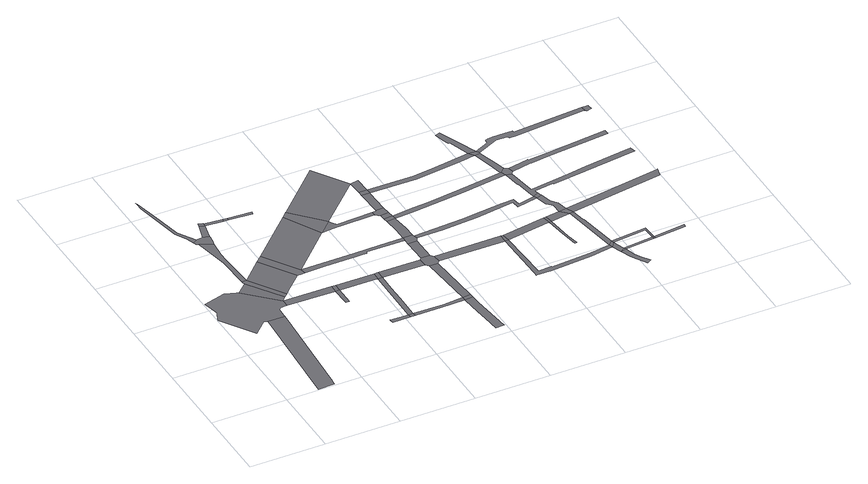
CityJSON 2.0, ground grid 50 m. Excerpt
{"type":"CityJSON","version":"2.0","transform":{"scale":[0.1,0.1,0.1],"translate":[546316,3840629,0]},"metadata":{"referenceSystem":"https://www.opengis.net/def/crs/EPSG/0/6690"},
"CityObjects":{
"road1":{"type":"Road","attributes":{"RoadStructureAttribute.sectionType":"1"},"geometry":[{"type":"MultiSurface","lod":"1","boundaries":[[[0,1,2,3,4,5]]]}]},
"road2":{"type":"Road","geometry":[{"type":"MultiSurface","lod":"1","boundaries":[[[6,7,8,9,10,11,12,13,14,15,0,5,16,17,18,19,20,21]]]}]},
"road3":{"type":"Road","geometry":[{"type":"MultiSurface","lod":"1","boundaries":[[[22,23,21,20,24,25]]]}]},
"road4":{"type":"Road","geometry":[{"type":"MultiSurface","lod":"1","boundaries":[[[26,27,28,22,25,29,30]]]}]},
"road5":{"type":"Road","attributes":{"RoadStructureAttribute.sectionType":"1"},"geometry":[{"type":"MultiSurface","lod":"1","boundaries":[[[31,32,33,34,35,36,27,26,37,38,39,40,41,42,43,44]]]}]},
"road6":{"type":"Road","attributes":{"RoadStructureAttribute.sectionType":"1"},"geometry":[{"type":"MultiSurface","lod":"1","boundaries":[[[45,46,47,48,49,50,51,52,53,54,55]]]}]},
"road7":{"type":"Road","geometry":[{"type":"MultiSurface","lod":"1","boundaries":[[[56,55,54,57,58,59,31,44,60,61,62]]]}]},
"road8":{"type":"Road","attributes":{"RoadStructureAttribute.sectionType":"1"},"geometry":[{"type":"MultiSurface","lod":"1","boundaries":[[[63,64,26,30,65,66]]]}]},
"road9":{"type":"Road","attributes":{"RoadStructureAttribute.sectionType":"1"},"geometry":[{"type":"MultiSurface","lod":"1","boundaries":[[[67,68,56,62,69]]]}]},
"road10":{"type":"Road","attributes":{"RoadStructureAttribute.sectionType":"1"},"geometry":[{"type":"MultiSurface","lod":"1","boundaries":[[[20,19,70,71]]]}]},
"road11":{"type":"Road","geometry":[{"type":"MultiSurface","lod":"1","boundaries":[[[72,67,69,73,74]]]}]},
"road12":{"type":"Road","geometry":[{"type":"MultiSurface","lod":"1","boundaries":[[[75,63,66,76,77,78]]]}]},
"road13":{"type":"Road","attributes":{"RoadStructureAttribute.sectionType":"1"},"geometry":[{"type":"MultiSurface","lod":"1","boundaries":[[[73,69,79,80]]]}]},
"road14":{"type":"Road","geometry":[{"type":"MultiSurface","lod":"1","boundaries":[[[70,81,82,83,84]]]}]},
"road15":{"type":"Road","geometry":[{"type":"MultiSurface","lod":"1","boundaries":[[[71,70,84,85]]]}]},
"road16":{"type":"Road","geometry":[{"type":"MultiSurface","lod":"1","boundaries":[[[86,80,79,87]]]}]},
"road17":{"type":"Road","geometry":[{"type":"MultiSurface","lod":"1","boundaries":[[[88,89,90,91,92,93]]]}]},
"road18":{"type":"Road","geometry":[{"type":"MultiSurface","lod":"1","boundaries":[[[94,95,96,97,86,87]]]}]},
"road19":{"type":"Road","attributes":{"RoadStructureAttribute.sectionType":"1"},"geometry":[{"type":"MultiSurface","lod":"1","boundaries":[[[98,75,78,99,100,101]]]}]},
"road20":{"type":"Road","attributes":{"RoadStructureAttribute.sectionType":"1"},"geometry":[{"type":"MultiSurface","lod":"1","boundaries":[[[85,84,102,103,104,105,106]]]}]},
"road21":{"type":"Road","geometry":[{"type":"MultiSurface","lod":"1","boundaries":[[[107,93,92,108]]]}]},
"road22":{"type":"Road","attributes":{"RoadStructureAttribute.sectionType":"1"},"geometry":[{"type":"MultiSurface","lod":"1","boundaries":[[[105,93,107,109,110,111]]]}]},
"road23":{"type":"Road","geometry":[{"type":"MultiSurface","lod":"1","boundaries":[[[106,105,111,112]]]}]},
"road24":{"type":"Road","attributes":{"RoadStructureAttribute.sectionType":"1"},"geometry":[{"type":"MultiSurface","lod":"1","boundaries":[[[113,114,115,116,78,77,117,118,119,120,121,122,123,124]]]}]},
"road25":{"type":"Road","attributes":{"RoadStructureAttribute.sectionType":"1"},"geometry":[{"type":"MultiSurface","lod":"1","boundaries":[[[125,126,107,108,127,128]]]}]},
"road26":{"type":"Road","geometry":[{"type":"MultiSurface","lod":"1","boundaries":[[[129,98,101,130]]]}]},
"road27":{"type":"Road","attributes":{"RoadStructureAttribute.sectionType":"1"},"geometry":[{"type":"MultiSurface","lod":"1","boundaries":[[[112,111,131,132]]]}]},
"road28":{"type":"Road","attributes":{"RoadStructureAttribute.sectionType":"1"},"geometry":[{"type":"MultiSurface","lod":"1","boundaries":[[[133,134,135,128,136,137,138,139,140]]]}]},
"road29":{"type":"Road","geometry":[{"type":"MultiSurface","lod":"1","boundaries":[[[141,142,125,128,135]]]}]},
"road30":{"type":"Road","attributes":{"RoadStructureAttribute.sectionType":"1"},"geometry":[{"type":"MultiSurface","lod":"1","boundaries":[[[143,144,130,101,145,146,147,148,149]]]}]},
"road31":{"type":"Road","attributes":{"RoadStructureAttribute.sectionType":"1"},"geometry":[{"type":"MultiSurface","lod":"1","boundaries":[[[150,142,141,151,152,153]]]}]},
"road32":{"type":"Road","attributes":{"RoadStructureAttribute.sectionType":"1"},"geometry":[{"type":"MultiSurface","lod":"1","boundaries":[[[154,155,129,130,156,157]]]}]},
"road33":{"type":"Road","geometry":[{"type":"MultiSurface","lod":"1","boundaries":[[[158,132,131,150,153,159,160,161]]]}]},
"road34":{"type":"Road","attributes":{"RoadStructureAttribute.sectionType":"1"},"geometry":[{"type":"MultiSurface","lod":"1","boundaries":[[[162,163,158,161]]]}]},
"road35":{"type":"Road","geometry":[{"type":"MultiSurface","lod":"1","boundaries":[[[164,165,124,123,166,163,162,167,168,169]]]}]},
"road36":{"type":"Road","attributes":{"RoadStructureAttribute.sectionType":"1"},"geometry":[{"type":"MultiSurface","lod":"1","boundaries":[[[170,171,172,173,174,175,124,165]]]}]},
"road37":{"type":"Road","geometry":[{"type":"MultiSurface","lod":"1","boundaries":[[[176,177,173,172]]]}]},
"road38":{"type":"Road","geometry":[{"type":"MultiSurface","lod":"1","boundaries":[[[178,179,180,149,148,181,182,183,184,185]]]}]},
"road39":{"type":"Road","attributes":{"RoadStructureAttribute.sectionType":"1"},"geometry":[{"type":"MultiSurface","lod":"1","boundaries":[[[184,183,177,176]]]}]},
"road40":{"type":"Road","attributes":{"RoadStructureAttribute.sectionType":"1"},"geometry":[{"type":"MultiSurface","lod":"1","boundaries":[[[186,187,188,178,185]]]}]},
"road41":{"type":"Road","geometry":[{"type":"MultiSurface","lod":"1","boundaries":[[[189,190,188,187]]]}]},
"road42":{"type":"Road","attributes":{"RoadStructureAttribute.sectionType":"1"},"geometry":[{"type":"MultiSurface","lod":"1","boundaries":[[[191,192,193,157,194,190,189]]]}]},
"road43":{"type":"Road","attributes":{"RoadStructureAttribute.sectionType":"1"},"geometry":[{"type":"MultiSurface","lod":"1","boundaries":[[[160,159,195,196,197,198,199]]]}]},
"road44":{"type":"Road","geometry":[{"type":"MultiSurface","lod":"1","boundaries":[[[199,198,200,201]]]}]},
"road45":{"type":"Road","attributes":{"RoadStructureAttribute.sectionType":"1"},"geometry":[{"type":"MultiSurface","lod":"1","boundaries":[[[202,203,204,205,206,169,168,207,208,209,210,211,212,213]]]}]},
"road46":{"type":"Road","attributes":{"RoadStructureAttribute.sectionType":"1"},"geometry":[{"type":"MultiSurface","lod":"1","boundaries":[[[214,215,216,217,218,176,172,219,220,221,222,223]]]}]},
"road47":{"type":"Road","attributes":{"RoadStructureAttribute.sectionType":"1"},"geometry":[{"type":"MultiSurface","lod":"1","boundaries":[[[224,225,226,189,187,227,228,229,230,231]]]}]},
"road48":{"type":"Road","attributes":{"RoadStructureAttribute.sectionType":"1"},"geometry":[{"type":"MultiSurface","lod":"1","boundaries":[[[232,201,200,233,234]]]}]},
"road49":{"type":"Road","attributes":{"RoadStructureAttribute.sectionType":"1"},"geometry":[{"type":"MultiSurface","lod":"1","boundaries":[[[235,236,237,238,239,240,200,198,241,242,243,244,245,246,247,248,249,250]]]}]},
"road50":{"type":"Road","attributes":{"RoadStructureAttribute.sectionType":"1"},"geometry":[{"type":"MultiSurface","lod":"1","boundaries":[[[251,252,253,254,255,256,257,234]]]}]},
"road51":{"type":"Road","geometry":[{"type":"MultiSurface","lod":"1","boundaries":[[[258,232,234,257]]]}]},
"road52":{"type":"Road","attributes":{"RoadStructureAttribute.sectionType":"1"},"geometry":[{"type":"MultiSurface","lod":"1","boundaries":[[[259,258,257,260]]]}]},
"road53":{"type":"Road","geometry":[{"type":"MultiSurface","lod":"1","boundaries":[[[261,250,249,262]]]}]},
"road54":{"type":"Road","attributes":{"RoadStructureAttribute.sectionType":"1"},"geometry":[{"type":"MultiSurface","lod":"1","boundaries":[[[263,262,249,264,265]]]}]},
"road55":{"type":"Road","geometry":[{"type":"MultiSurface","lod":"1","boundaries":[[[265,264,266]]]}]},
"road56":{"type":"Road","attributes":{"RoadStructureAttribute.sectionType":"1"},"geometry":[{"type":"MultiSurface","lod":"1","boundaries":[[[267,268,266,264,269,270,271,272]]]}]},
"road57":{"type":"Road","geometry":[{"type":"MultiSurface","lod":"1","boundaries":[[[273,274,213,212,275]]]}]},
"road58":{"type":"Road","attributes":{"RoadStructureAttribute.sectionType":"1"},"geometry":[{"type":"MultiSurface","lod":"1","boundaries":[[[276,277,278,260,250,261]]]}]},
"road59":{"type":"Road","attributes":{"RoadStructureAttribute.sectionType":"1"},"geometry":[{"type":"MultiSurface","lod":"1","boundaries":[[[279,280,281,282,283,275,212,284,285,286,287,288,289,259,290]]]}]},
"road60":{"type":"Road","geometry":[{"type":"MultiSurface","lod":"1","boundaries":[[[290,259,260,278]]]}]},
"road61":{"type":"Road","attributes":{"RoadStructureAttribute.sectionType":"1"},"geometry":[{"type":"MultiSurface","lod":"1","boundaries":[[[291,292,293,294,295,296,297,298,299,300,301,302,303,304,224,305]]]}]},
"road62":{"type":"Road","geometry":[{"type":"MultiSurface","lod":"1","boundaries":[[[224,231,306,307,308,309,305]]]}]},
"road63":{"type":"Road","attributes":{"RoadStructureAttribute.sectionType":"1"},"geometry":[{"type":"MultiSurface","lod":"1","boundaries":[[[310,311,306,231,312,313,314,315,316,214,317]]]}]},
"road64":{"type":"Road","geometry":[{"type":"MultiSurface","lod":"1","boundaries":[[[317,214,223,318,319,320,321]]]}]},
"road65":{"type":"Road","attributes":{"RoadStructureAttribute.sectionType":"1"},"geometry":[{"type":"MultiSurface","lod":"1","boundaries":[[[322,265,266,323]]]}]},
"road66":{"type":"Road","attributes":{"RoadStructureAttribute.sectionType":"1"},"geometry":[{"type":"MultiSurface","lod":"1","boundaries":[[[324,261,262,325,322,326]]]}]},
"road67":{"type":"Road","geometry":[{"type":"MultiSurface","lod":"1","boundaries":[[[322,323,327,326]]]}]},
"road68":{"type":"Road","geometry":[{"type":"MultiSurface","lod":"1","boundaries":[[[328,329,330,326,327]]]}]},
"road69":{"type":"Road","attributes":{"RoadStructureAttribute.sectionType":"1"},"geometry":[{"type":"MultiSurface","lod":"1","boundaries":[[[223,331,332,333,334,335,336,213,274,337,338,339,340,341,342,343,344,345,346,347,318]]]}]},
"road70":{"type":"Road","attributes":{"RoadStructureAttribute.sectionType":"1"},"geometry":[{"type":"MultiSurface","lod":"1","boundaries":[[[348,349,290,278,350,351]]]}]},
"road71":{"type":"Road","attributes":{"RoadStructureAttribute.sectionType":"1"},"geometry":[{"type":"MultiSurface","lod":"1","boundaries":[[[352,353,354,355,356,357,321,320,358,359,360,361,362,363]]]}]},
"road72":{"type":"Road","attributes":{"RoadStructureAttribute.sectionType":"1"},"geometry":[{"type":"MultiSurface","lod":"1","boundaries":[[[364,365,366,367,368,369,370,371,372,373,305,309,374,375,376,377,378,379,380]]]}]},
"road73":{"type":"Road","geometry":[{"type":"MultiSurface","lod":"1","boundaries":[[[364,380,381,382,383,384,385,386,387]]]}]}
},
"vertices":[
[262,748,0],[215,4,0],[326,11,0],[327,33,0],[328,43,0],[373,745,0],
[225,1084,0],[157,1109,0],[11,1070,0],[23,1009,0],[32,960,0],[24,940,0],[4,891,0],[148,668,0],[243,758,0],[257,751,0],[373,760,0],[377,820,0],[397,835,0],[436,835,0],[436,888,0],[241,1078,0],
[309,1142,0],[302,1135,0],[449,901,0],[464,916,0],
[337,1170,0],[308,1168,0],[308,1162,0],[479,931,0],[489,941,0],
[252,1617,0],[255,1603,0],[257,1592,0],[283,1462,0],[283,1461,0],[297,1390,0],[326,1397,0],[322,1441,0],[324,1441,0],[323,1462,0],[323,1464,0],[323,1471,0],[332,1573,0],[332,1576,0],
[191,1780,0],[147,1988,0],[145,2001,0],[112,2142,0],[109,2156,0],[109,2142,0],[110,2091,0],[174,1774,0],[215,1695,0],[232,1647,0],[261,1667,0],
[303,1670,0],[233,1641,0],[234,1640,0],[238,1626,0],[341,1609,0],[344,1648,0],[346,1661,0],
[479,1306,0],[342,1174,0],[533,986,0],[630,1076,0],
[333,1777,0],[314,1707,0],[369,1767,0],
[754,831,0],[755,885,0],
[341,1804,0],[372,1790,0],[372,1795,0],
[522,1347,0],[652,1077,0],[680,1077,0],[673,1117,0],
[489,1758,0],[490,1775,0],
[758,723,0],[759,704,0],[783,704,0],[782,831,0],
[782,885,0],
[520,1775,0],[519,1756,0],
[913,427,0],[911,427,0],[912,413,0],[914,399,0],[1031,398,0],[1031,423,0],
[676,1744,0],[678,1753,0],[680,1762,0],[679,1762,0],
[817,1629,0],[680,1124,0],[949,1385,0],[952,1388,0],
[788,831,0],[1029,828,0],[1031,828,0],[1037,828,0],[1037,882,0],
[1061,426,0],[1064,398,0],
[1062,596,0],[1063,703,0],[1065,828,0],
[1065,882,0],
[1194,1121,0],[1037,1120,0],[994,1120,0],[680,1117,0],[810,1081,0],[995,1082,0],[1010,1083,0],[1070,1083,0],[1095,1083,0],[1097,1096,0],[1354,1096,0],[1355,1121,0],
[1395,431,0],[1264,420,0],[1239,398,0],[1396,402,0],
[854,1666,0],[1038,1470,0],
[1348,824,0],[1342,879,0],
[1489,76,0],[1457,345,0],[1452,408,0],[1396,396,0],[1410,265,0],[1419,182,0],[1432,70,0],[1489,73,0],
[1450,436,0],[1397,431,0],
[1071,1424,0],[1047,1458,0],[977,1390,0],[1072,1398,0],[1075,1398,0],[1311,1406,0],[1310,1432,0],
[1368,803,0],[1440,560,0],[1440,561,0],[1422,802,0],
[1175,1975,0],[856,1668,0],[1234,1657,0],[1327,1744,0],
[1357,896,0],[1439,820,0],[1435,875,0],[1416,895,0],
[1416,1059,0],[1354,1058,0],
[1419,1110,0],[1418,1122,0],[1354,1089,0],[1426,1076,0],[1429,1082,0],[1423,1110,0],
[1417,1208,0],[1405,1313,0],[1405,1317,0],[1347,1312,0],[1356,1207,0],[1355,1123,0],
[1401,1349,0],[1344,1344,0],
[1338,1440,0],[1338,1433,0],[1330,1433,0],[1324,1395,0],[1328,1392,0],[1340,1382,0],[1396,1389,0],[1390,1440,0],
[1387,1610,0],[1387,1613,0],[1332,1611,0],
[1387,1647,0],[1331,1645,0],
[1385,1659,0],[1383,1745,0],[1383,1756,0],[1331,1658,0],
[1629,819,0],[1874,818,0],[1875,818,0],[1877,818,0],[1877,873,0],
[1902,819,0],[1892,873,0],
[2121,1111,0],[2113,1166,0],[2034,1158,0],[1826,1136,0],[1754,1130,0],[1602,1086,0],[1744,1095,0],[1842,1103,0],[2096,1138,0],[2102,1088,0],[2243,1113,0],[2234,1135,0],
[2170,1439,0],[2043,1420,0],[1876,1399,0],[1649,1371,0],[1554,1363,0],[1549,1328,0],[1739,1347,0],[1882,1361,0],[2036,1383,0],[2183,1405,0],
[2085,1696,0],[1848,1663,0],[1696,1644,0],[1702,1607,0],[2010,1646,0],[2010,1645,0],[2031,1649,0],[2111,1664,0],
[2187,919,0],[2184,862,0],[2196,864,0],
[2316,488,0],[2261,481,0],[2006,462,0],[2006,465,0],[1918,463,0],[1916,463,0],[1885,462,0],[1885,461,0],[1887,428,0],[1891,429,0],[1935,430,0],[1980,431,0],[1981,426,0],[2265,449,0],[2416,474,0],[2408,501,0],
[2215,730,0],[2234,610,0],[2241,610,0],[2249,610,0],[2249,611,0],[2233,692,0],[2211,866,0],
[2202,921,0],
[2298,936,0],[2345,887,0],
[2436,529,0],[2441,511,0],
[2468,444,0],[2439,413,0],[2472,435,0],
[2477,420,0],
[2516,314,0],[2496,353,0],[2467,343,0],[2488,300,0],[2529,234,0],[2558,254,0],
[2277,1139,0],[2272,1158,0],[2280,1128,0],
[2392,797,0],[2386,802,0],[2371,890,0],
[2334,1005,0],[2333,1009,0],[2332,1011,0],[2302,1050,0],[2301,1053,0],[2244,1110,0],[2263,1039,0],[2263,1038,0],[2268,1032,0],[2295,1002,0],[2295,997,0],[2347,943,0],
[2132,1706,0],[2130,1710,0],[2094,1797,0],[2073,1848,0],[2029,1955,0],[1995,1944,0],[2011,1895,0],[2024,1855,0],[2030,1840,0],[2035,1841,0],[2038,1842,0],[2054,1791,0],[2056,1784,0],[2084,1698,0],[2137,1694,0],
[2148,1665,0],[2149,1666,0],[2150,1669,0],[2152,1674,0],
[2201,1480,0],[2190,1517,0],[2112,1662,0],[2113,1660,0],[2152,1506,0],[2168,1443,0],[2169,1441,0],[2204,1470,0],
[2222,1396,0],[2225,1399,0],[2238,1415,0],[2228,1455,0],
[2673,454,0],[2674,438,0],
[2677,552,0],[2667,537,0],[2683,454,0],
[2684,439,0],
[2895,459,0],[2895,469,0],[2894,479,0],
[2184,1403,0],[2185,1396,0],[2202,1289,0],[2207,1289,0],[2219,1210,0],[2228,1167,0],[2265,1184,0],[2393,1201,0],[2396,1194,0],[2625,1221,0],[2974,1269,0],[2964,1306,0],[2887,1296,0],[2642,1261,0],[2518,1243,0],[2255,1207,0],[2252,1214,0],
[3011,1045,0],[3007,1044,0],[2378,891,0],[2996,986,0],
[2910,1529,0],[2513,1490,0],[2373,1476,0],[2369,1480,0],[2368,1481,0],[2364,1480,0],[2372,1440,0],[2377,1441,0],[2378,1441,0],[2500,1457,0],[2673,1472,0],[2912,1495,0],
[2892,1798,0],[2424,1763,0],[2424,1765,0],[2422,1777,0],[2376,1777,0],[2288,1776,0],[2254,1776,0],[2236,1768,0],[2235,1750,0],[2234,1739,0],[2296,1739,0],[2370,1738,0],[2370,1737,0],[2372,1721,0],[2418,1725,0],[2891,1763,0],[2897,1763,0],
[2901,1761,0],[2903,1760,0],[2904,1759,0],[2906,1757,0],[2907,1754,0],[2941,1761,0],[2936,1800,0]
]}
